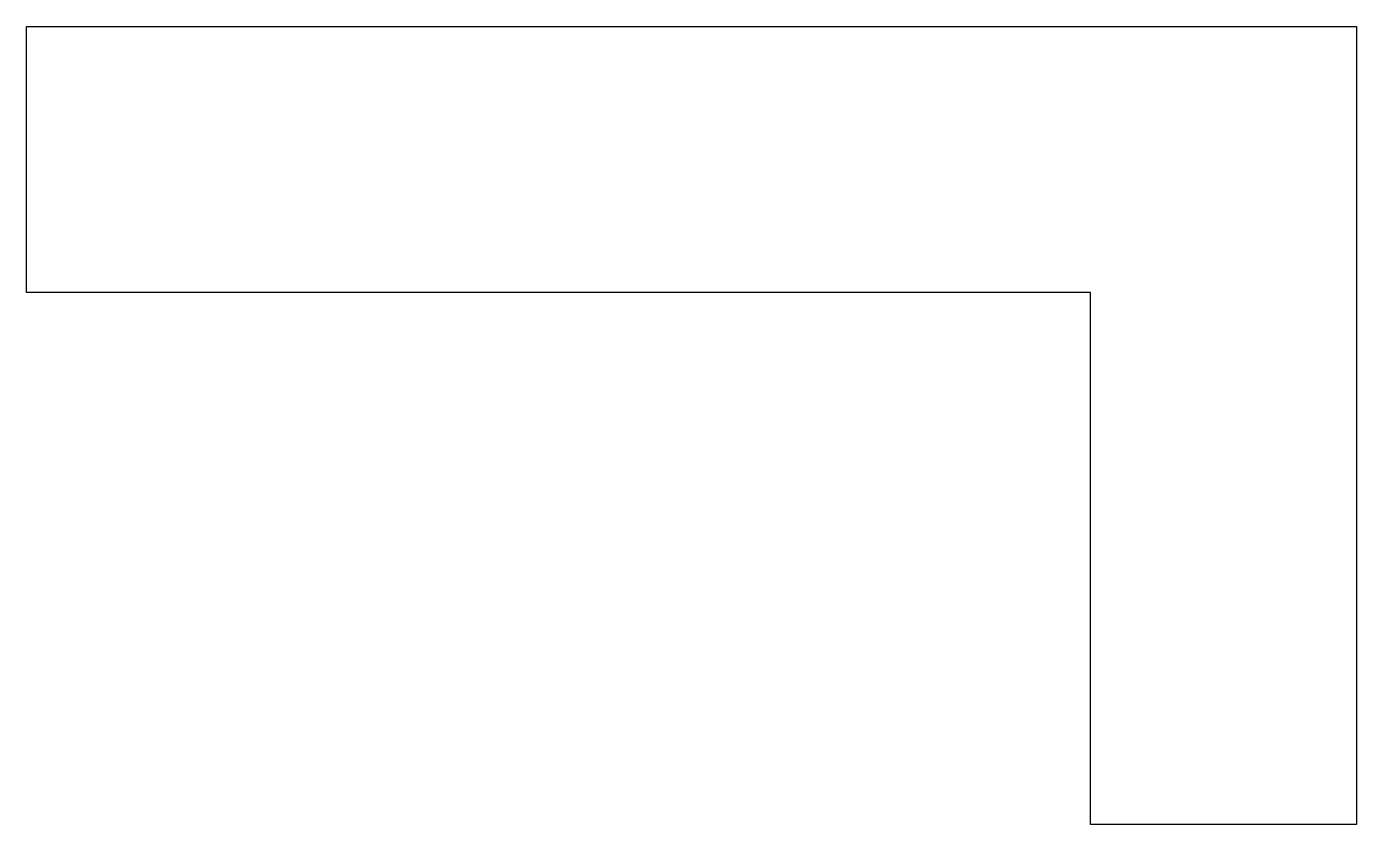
# Model space of a CAD drawing. Header units: millimetres. Extents: x 0 to 20, y -8 to 4.
import ezdxf

# ---------------------------------------------------------------- set-up
doc = ezdxf.new("R2010")
doc.units = ezdxf.units.MM
doc.layers.get('0').update_dxf_attribs({"linetype": 'CONTINUOUS'})

msp = doc.modelspace()

# ---------------------------------------------------------------- linework, layer by layer
msp.add_lwpolyline([(20, 4), (20, -8), (16, -8), (16, 0), (0, 0), (0, 4)], close=True)

doc.saveas('drawing.dxf')
